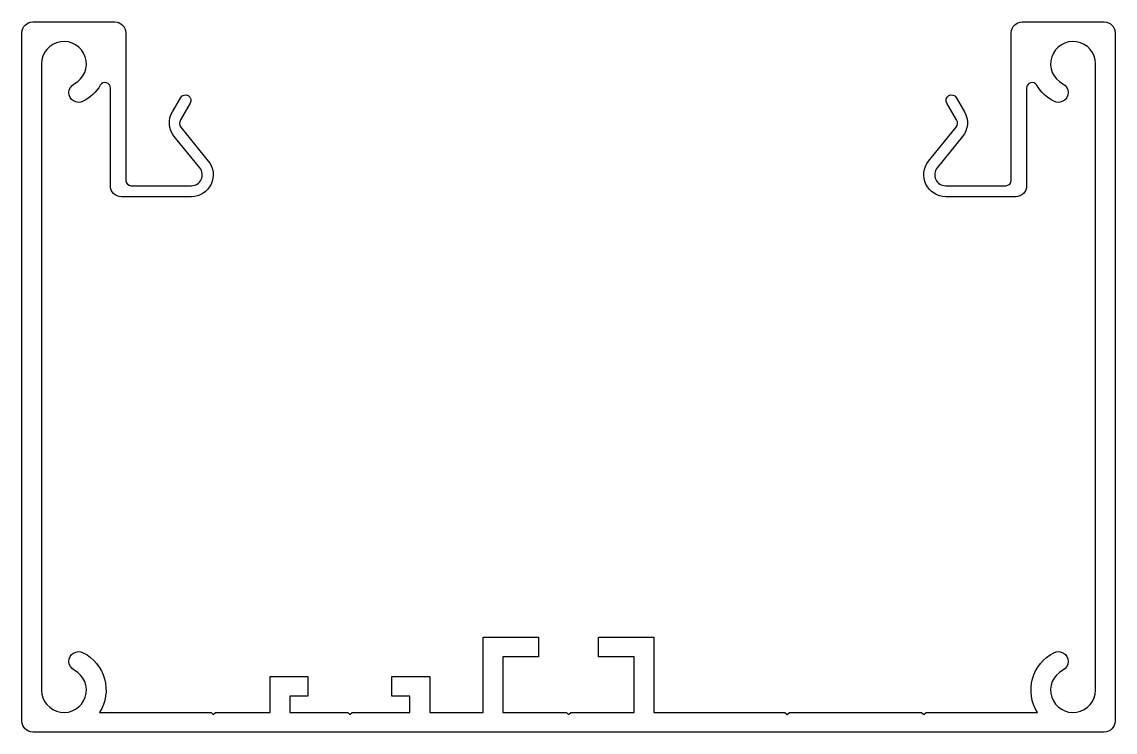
# Model space of a CAD drawing. Extents: x 885 to 985, y -49 to 16.
import ezdxf

# ---------------------------------------------------------------- set-up
doc = ezdxf.new("R2010")
doc.units = 0
doc.header["$LTSCALE"] = 15
doc.layers.get('0').update_dxf_attribs({"linetype": 'CONTINUOUS'})

msp = doc.modelspace()

# ---------------------------------------------------------------- linework, layer by layer
at = {"ltscale": 0.05}
for p, q in [((889.44, -42.89), (889.44, -42.89)), ((980.84, -42.89), (980.84, -42.89))]:
    msp.add_line(p, q, dxfattribs=at)
msp.add_lwpolyline([(969.93, 8.89), (969.93, 8.89, -0.41421), (970.61, 8.71), (971.36, 7.41, -0.31167), (971.19, 5.15), (968.86, 2.27, 0.63095), (969.64, 0.64), (975.14, 0.64, 0.41421), (975.64, 1.14), (975.64, 14.64, -0.41421), (976.64, 15.64), (984.14, 15.64, -0.41421), (985.14, 14.64), (985.14, -48.36, -0.41421), (984.14, -49.36), (886.14, -49.36, -0.41421), (885.14, -48.36), (885.14, 14.64, -0.41421), (886.14, 15.64), (893.64, 15.64, -0.41421), (894.64, 14.64), (894.64, 1.14, 0.41421), (895.14, 0.64), (900.64, 0.64, 0.63095), (901.42, 2.27), (899.08, 5.15, -0.31167), (898.91, 7.41), (899.67, 8.71, -1), (900.53, 8.2), (899.64, 6.67, 0.31167), (899.69, 5.99), (902.19, 2.9, -0.63095), (900.64, -0.36), (894.24, -0.36, -0.41421), (893.24, 0.64), (893.24, 9.58, 0.76421), (892.31, 9.84, -0.14195), (890.75, 8.37, -0.56137), (889.44, 9.17, -0.28093), (889.93, 9.97, 1.78136), (886.94, 11.79), (886.94, -45.51, 1.78136), (889.93, -43.69, -0.28093), (889.44, -42.89, -0.56137), (890.75, -42.09, -0.43969), (892.25, -47.56), (902.44, -47.56), (902.64, -47.76), (902.84, -47.56), (907.84, -47.56), (907.84, -44.26), (911.29, -44.26), (911.29, -46.06), (909.64, -46.06), (909.64, -47.56), (914.94, -47.56), (915.14, -47.76), (915.34, -47.56), (920.64, -47.56), (920.64, -46.06), (918.99, -46.06), (918.99, -44.26), (922.44, -44.26), (922.44, -47.56), (927.34, -47.56), (927.34, -40.66), (932.39, -40.66), (932.39, -42.46), (929.14, -42.46), (929.14, -47.56), (934.94, -47.56), (935.14, -47.76), (935.34, -47.56), (941.14, -47.56), (941.14, -42.46), (937.89, -42.46), (937.89, -40.66), (942.94, -40.66), (942.94, -47.56), (954.94, -47.56), (955.14, -47.76), (955.34, -47.56), (967.44, -47.56), (967.64, -47.76), (967.84, -47.56), (978.03, -47.56, -0.43969), (979.53, -42.09, -0.56137), (980.84, -42.89, -0.28093), (980.35, -43.69, 1.78136), (983.34, -45.51), (983.34, 11.79, 1.78136), (980.35, 9.97, -0.28093), (980.84, 9.17), (980.84, 9.17, -0.56137), (979.53, 8.37, -0.14195), (977.97, 9.84, 0.76421), (977.04, 9.58), (977.04, 0.64, -0.41421), (976.04, -0.36), (969.64, -0.36, -0.63095), (968.08, 2.9), (970.59, 5.99, 0.31167), (970.64, 6.67), (969.75, 8.2, -0.41421)], format="xyb", close=True)

doc.saveas('drawing.dxf')
